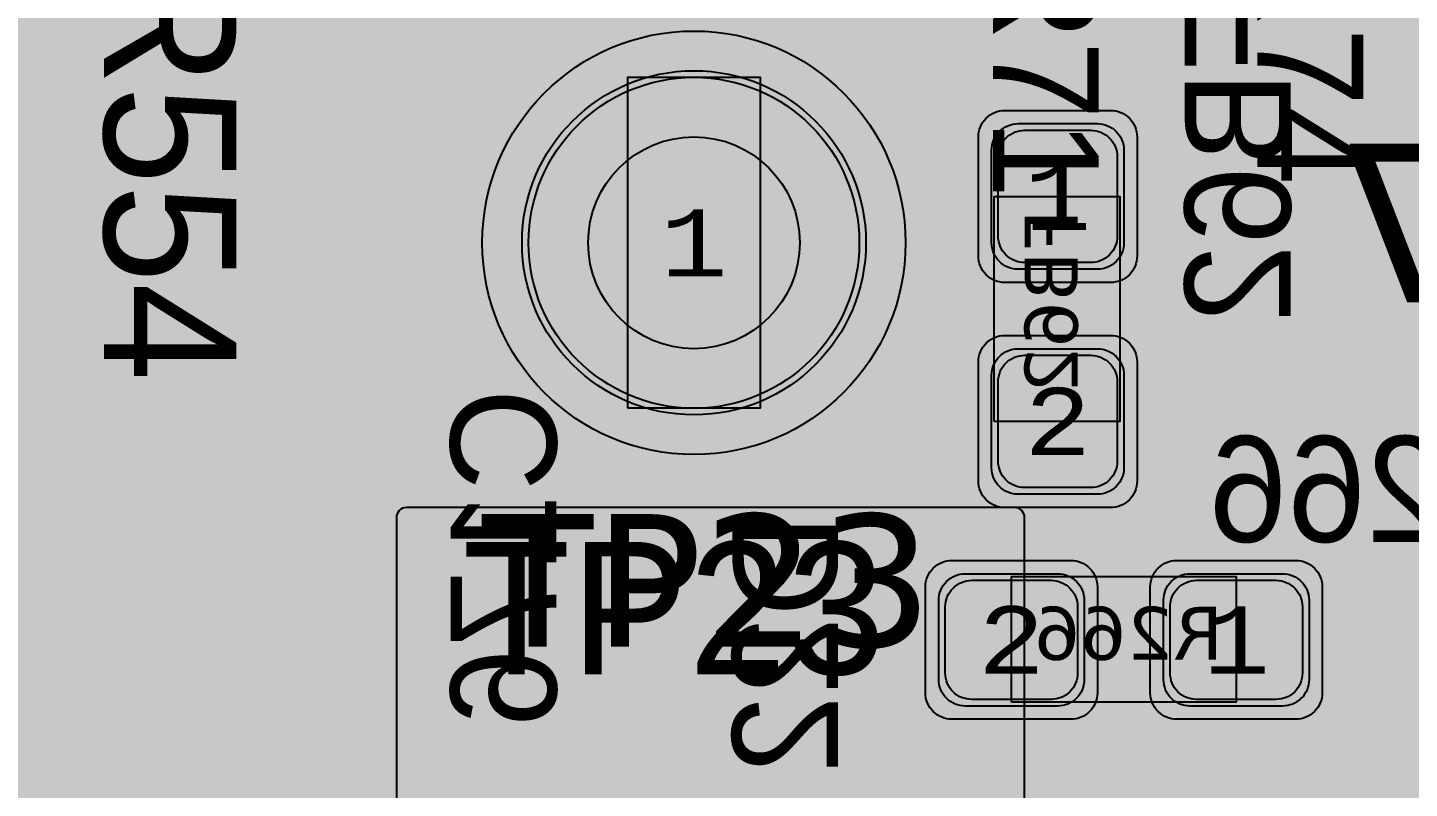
# Model space of a CAD drawing. Extents: x -28 to 199, y -61 to 255.
# Drawn here: x 51.96 to 62.41, y 206.63 to 212.38 of the extents above; entities that cross this region are included whole.
import ezdxf
from ezdxf.enums import TextEntityAlignment as Align

# ---------------------------------------------------------------- set-up
doc = ezdxf.new("R2010")
doc.units = 0
doc.header["$MEASUREMENT"] = 0
for name, color, linetype in [('ASSEMBLY_OUTLINES_BTM', 191, 'CONTINUOUS'), ('ASSEMBLY_OUTLINES_TOP', 102, 'CONTINUOUS'), ('ASSEMBLY_PART_NUMBERS_BTM', 191, 'CONTINUOUS'), ('ASSEMBLY_PART_NUMBERS_TOP', 102, 'CONTINUOUS'), ('ASSEMBLY_REF_DES_BTM', 191, 'CONTINUOUS'), ('ASSEMBLY_REF_DES_TOP', 102, 'CONTINUOUS'), ('DRILL_DRAWING', 21, 'CONTINUOUS'), ('GENERATED_SILKSCREEN_BTM', 255, 'CONTINUOUS'), ('GENERATED_SILKSCREEN_TOP', 140, 'CONTINUOUS'), ('PART_HOLES_LAYER_2', 30, 'CONTINUOUS'), ('PART_HOLES_LAYER_3', 30, 'CONTINUOUS'), ('PART_HOLES_LAYER_BOTTOM', 30, 'CONTINUOUS'), ('PART_HOLES_LAYER_TOP', 30, 'CONTINUOUS'), ('PART_PADS_LAYER_2', 230, 'CONTINUOUS'), ('PART_PADS_LAYER_3', 81, 'CONTINUOUS'), ('PART_PADS_LAYER_BOTTOM', 10, 'CONTINUOUS'), ('PART_PADS_LAYER_TOP', 150, 'CONTINUOUS'), ('PART_PADS_SMD_BTM', 10, 'CONTINUOUS'), ('PIN_NUMBERS_BTM', 8, 'CONTINUOUS'), ('PIN_NUMBERS_TOP', 8, 'CONTINUOUS'), ('PLACEMENT_OUTLINES_BTM', 222, 'CONTINUOUS'), ('PLACEMENT_OUTLINES_TOP', 130, 'CONTINUOUS'), ('PLANE_DATA_LAYER_TOP', 150, 'CONTINUOUS'), ('PLANE_SHAPES_LAYER_2', 230, 'CONTINUOUS'), ('PLANE_SHAPES_LAYER_3', 81, 'CONTINUOUS'), ('PLANE_SHAPES_LAYER_TOP', 150, 'CONTINUOUS'), ('SILKSCREEN_OUTLINES_BTM', 211, 'CONTINUOUS'), ('SILKSCREEN_OUTLINES_TOP', 150, 'CONTINUOUS'), ('SILKSCREEN_REF_DES_BTM', 211, 'CONTINUOUS'), ('SILKSCREEN_REF_DES_TOP', 150, 'CONTINUOUS'), ('SOLDERMASK_PADS_BTM', 12, 'CONTINUOUS'), ('SOLDERMASK_PADS_TOP', 180, 'CONTINUOUS'), ('SOLDERPASTE_PADS_BTM', 12, 'CONTINUOUS'), ('TRACES_LAYER_2', 230, 'CONTINUOUS'), ('TRACES_LAYER_3', 81, 'CONTINUOUS'), ('TRACES_LAYER_BOTTOM', 10, 'CONTINUOUS'), ('TRACES_LAYER_TOP', 150, 'CONTINUOUS')]:
    doc.layers.add(name, color=color, linetype=linetype)
doc.styles.add('COURIER_NEW', font='COUR.TTF')
doc.styles.add('VERDANA', font='verdana.TTF')
doc.styles.add('VERIBEST_GERBER_0', font='txt')

msp = doc.modelspace()

# ---------------------------------------------------------------- hatches: boundary and pattern name
at = {"layer": 'PART_HOLES_LAYER_2'}
h = msp.add_hatch(color=256, dxfattribs=at)
edge = h.paths.add_edge_path()
edge.add_arc((57, 210.75), 0.8, 0, 360)
at = {"layer": 'PART_HOLES_LAYER_3'}
h = msp.add_hatch(color=256, dxfattribs=at)
edge = h.paths.add_edge_path()
edge.add_arc((57, 210.75), 0.8, 0, 360)
at = {"layer": 'PART_HOLES_LAYER_BOTTOM'}
h = msp.add_hatch(color=256, dxfattribs=at)
edge = h.paths.add_edge_path()
edge.add_arc((57, 210.75), 0.8, 0, 360)
at = {"layer": 'PART_HOLES_LAYER_TOP'}
h = msp.add_hatch(color=256, dxfattribs=at)
edge = h.paths.add_edge_path()
edge.add_arc((57, 210.75), 0.8, 0, 360)
at = {"layer": 'PLANE_DATA_LAYER_TOP'}
msp.add_hatch(color=256, dxfattribs=at).paths.add_polyline_path([(59.5, 208.6738, 0.414213562373095), (59.4238, 208.75), (54.8262, 208.75, 0.414213562373095), (54.75, 208.6738), (54.75, 206.250008, -0.414213562373095), (54.749992, 206.25), (53.148147, 206.25, 0.1594073222067743), (53.103112, 206.235268, -0.1594069065060631), (52.807608, 206.138601), (50.5762, 206.138601, 0.414213562373095), (50.5, 206.062401), (50.5, 205.55861, 0.1579723180388247), (50.514481, 205.51392, -0.1579736474302202), (50.6, 205.25), (50.6, 203.85, -0.1579736474302071), (50.514481, 203.58608, 0.1579723180389022), (50.5, 203.54139), (50.5, 203.3262, 0.414213562373095), (50.5762, 203.25), (54.749992, 203.25, -0.414213562373095), (54.75, 203.249992), (54.75, 202.0762, 0.414213562373095), (54.8262, 202), (55.937927, 202, 0.414213562373095), (56.014127, 202.0762), (56.014127, 202.076202, 0.0405672307519167), (56.013127, 202.088506, -0.0405733412202087), (56, 202.25, -0.9999999999999999), (58, 202.25, -0.0405733412202087), (57.986873, 202.088506, 0.0405672307519167), (57.985873, 202.076202), (57.985873, 202.0762, 0.414213562373095), (58.062073, 202), (59.4238, 202, 0.414213562373095), (59.5, 202.0762)], flags=0)
at = {"layer": 'PLANE_SHAPES_LAYER_2'}
h = msp.add_hatch(color=256, dxfattribs=at)
h.paths.add_polyline_path([(169.5, 129.25), (149.5, 129.25), (142.25, 122), (142.25, 90.5), (147.5, 90.5), (147.5, 80), (154, 80), (154, 69.25), (131.75, 69.25), (131.75, 73.25), (121.25, 73.25), (121.25, 81), (110.5, 81), (110.5, 125.75), (106.5, 125.75), (106.5, 128.75), (93.5, 128.75), (93.5, 120.25), (91.75, 120.25), (91.75, 121.5), (80, 121.5), (80, 118.25), (73.25, 118.25), (73.25, 124.5), (67.5, 124.5), (67.5, 128), (57.75, 128), (57.75, 120.25), (55.25, 120.25), (55.25, 121.5), (47.5, 121.5), (47.5, 119), (35, 119), (35, 134.75), (32.75, 134.75), (32.75, 159.75), (29.25, 159.75), (29.25, 175.25), (22.5, 175.25), (22.5, 195.25), (17.25, 195.25), (17.25, 198), (22.5, 198), (22.5, 216.5), (40.25, 216.5), (40.25, 235.5), (54.5, 235.5), (54.5, 254), (87.25, 254), (87.25, 236.25), (86.25, 236.25), (86.25, 228.75), (81, 228.75), (81, 218.75), (95.25, 218.75), (95.25, 194.5), (87, 194.5), (87, 172), (131.1, 172), (131.1, 208.75), (115.5, 208.75), (115.5, 213.75), (106.75, 213.75), (106.75, 218.75), (110.25, 222.25), (110.25, 226.25), (142.5, 226.25), (142.5, 221.5), (160.5, 221.5), (160.5, 240.75), (169.5, 240.75)])
h.paths.add_polyline_path([(35.5, 149.5), (41.75, 149.5), (41.75, 152), (39.25, 152), (39.25, 154), (37.75, 154), (37.75, 152), (35.5, 152)], flags=16)
h.paths.add_polyline_path([(37.5, 125.75), (37.5, 128.75), (42.75, 128.75), (42.75, 125.75)], flags=16)
h.paths.add_polyline_path([(52, 127.75), (52, 130.75), (54.25, 130.75), (54.25, 127.75)], flags=16)
h.paths.add_polyline_path([(50.75, 219.5), (50.75, 226.5), (71.75, 226.5), (71.75, 219.5)], flags=16)
h.paths.add_polyline_path([(66.5, 150.75), (66.5, 177.5), (72.25, 177.5), (72.25, 150.75)], flags=16)
h.paths.add_polyline_path([(47.25, 185.25), (73, 185.25), (73, 188.25), (70.25, 188.25), (70.25, 191), (47.25, 191)], flags=16)
h.paths.add_polyline_path([(84.5, 208), (84.5, 212.75), (85, 212.75), (85, 208)], flags=16)
h.paths.add_polyline_path([(61.5, 137.25), (87.75, 137.25), (87.75, 140.5), (84.75, 140.5), (84.75, 143), (61.5, 143)], flags=16)
h.paths.add_polyline_path([(88.75, 127), (88.75, 130), (91, 130), (91, 127)], flags=16)
h.paths.add_polyline_path([(85.5, 130.25), (85.5, 132.5), (91, 132.5), (91, 130.25)], flags=16)
h.paths.add_polyline_path([(108.75, 142.25), (135.75, 142.25), (135.75, 145.75), (132.25, 145.75), (132.25, 149), (108.75, 149)], flags=16)
h.paths.add_polyline_path([(114.25, 126.75), (140.75, 126.75), (140.75, 129.75), (137.25, 129.75), (137.25, 133), (114.25, 133)], flags=16)
h.paths.add_polyline_path([(155.25, 180.25), (166.25, 180.25), (166.25, 186.25), (152.25, 186.25), (152.25, 183), (155.25, 183)], flags=16)
at = {"layer": 'PLANE_SHAPES_LAYER_3'}
h = msp.add_hatch(color=256, dxfattribs=at)
h.paths.add_polyline_path([(169.5, 129.25), (149.5, 129.25), (142.25, 122), (142.25, 90.5), (147.5, 90.5), (147.5, 80), (154, 80), (154, 69.25), (131.75, 69.25), (131.75, 73.25), (121.25, 73.25), (121.25, 81), (110.5, 81), (110.5, 125.75), (106.5, 125.75), (106.5, 128.75), (93.5, 128.75), (93.5, 120.25), (91.75, 120.25), (91.75, 121.5), (80, 121.5), (80, 118.25), (73.25, 118.25), (73.25, 124.5), (67.5, 124.5), (67.5, 127.75), (58.25, 127.75), (58.25, 130.25), (88.75, 130.25), (88.75, 127), (91, 127), (91, 132.5), (55, 132.5), (55, 131.25), (52, 131.25), (52, 127.75), (55, 127.75), (55, 127.25), (57.75, 127.25), (57.75, 120.25), (55.25, 120.25), (55.25, 121.5), (47.5, 121.5), (47.5, 119), (35, 119), (35, 134.75), (32.75, 134.75), (32.75, 159.75), (29.25, 159.75), (29.25, 175.25), (22.5, 175.25), (22.5, 195.25), (17.25, 195.25), (17.25, 198), (22.5, 198), (22.5, 216.5), (40.25, 216.5), (40.25, 235.5), (54.5, 235.5), (54.5, 254), (87.25, 254), (87.25, 236.25), (86.25, 236.25), (86.25, 228.75), (81, 228.75), (81, 218.75), (95.25, 218.75), (95.25, 194.5), (87, 194.5), (87, 172), (131.1, 172), (131.1, 208.75), (115.5, 208.75), (115.5, 213.75), (106.75, 213.75), (106.75, 218.75), (110.25, 222.25), (110.25, 226.25), (142.5, 226.25), (142.5, 221.5), (160.5, 221.5), (160.5, 240.75), (169.5, 240.75)])
h.paths.add_polyline_path([(35.5, 149.5), (41.75, 149.5), (41.75, 152), (39.25, 152), (39.25, 154), (37.75, 154), (37.75, 152), (35.5, 152)], flags=16)
h.paths.add_polyline_path([(37.5, 125.75), (37.5, 128.75), (42.75, 128.75), (42.75, 125.75)], flags=16)
h.paths.add_polyline_path([(50.75, 219.5), (50.75, 226.5), (71.75, 226.5), (71.75, 219.5)], flags=16)
h.paths.add_polyline_path([(66.5, 150.75), (66.5, 177.5), (72.25, 177.5), (72.25, 150.75)], flags=16)
h.paths.add_polyline_path([(47.25, 185.25), (73, 185.25), (73, 188.25), (70.25, 188.25), (70.25, 191), (47.25, 191)], flags=16)
h.paths.add_polyline_path([(84.5, 208), (84.5, 212.75), (85, 212.75), (85, 208)], flags=16)
h.paths.add_polyline_path([(61.5, 137.25), (87.75, 137.25), (87.75, 140.5), (84.75, 140.5), (84.75, 143), (61.5, 143)], flags=16)
h.paths.add_polyline_path([(108.75, 142.25), (135.75, 142.25), (135.75, 145.75), (132.25, 145.75), (132.25, 149), (108.75, 149)], flags=16)
h.paths.add_polyline_path([(114.25, 126.75), (140.75, 126.75), (140.75, 129.75), (137.25, 129.75), (137.25, 133), (114.25, 133)], flags=16)
h.paths.add_polyline_path([(155.25, 180.25), (166.25, 180.25), (166.25, 186.25), (152.25, 186.25), (152.25, 183), (155.25, 183)], flags=16)

# ---------------------------------------------------------------- linework, layer by layer
at = {"layer": 'ASSEMBLY_OUTLINES_BTM'}
for points in [[(59.27, 209.4), (59.27, 211.1), (60.22, 211.1), (60.22, 209.4)], [(59.4, 207.28), (59.4, 208.23), (61.1, 208.23), (61.1, 207.28)]]:
    msp.add_lwpolyline(points, close=True, dxfattribs=at)
at = {"layer": 'ASSEMBLY_OUTLINES_TOP'}
msp.add_lwpolyline([(56.5, 209.5), (56.5, 212), (57.5, 212), (57.5, 209.5)], close=True, dxfattribs=at)
msp.add_circle((57, 210.75), 1.6, dxfattribs=at)
at = {"layer": 'GENERATED_SILKSCREEN_BTM', "const_width": 0.15}
for points in [[(60.7396, 212.0368), (60.738, 212.0312), (60.7348, 212.0264), (60.7292, 212.024), (60.7236, 212.0232), (60.7172, 212.024), (60.7116, 212.0264), (60.7084, 212.0312), (60.7068, 212.0368), (60.7068, 212.5768)], [(60.7396, 212.5592), (60.7396, 212.0368)], [(61.0868, 212.5592), (61.0868, 212.1968), (61.086, 212.1912), (61.082, 212.1864), (61.0764, 212.184), (61.0708, 212.1832), (61.0644, 212.184), (61.0588, 212.1864), (61.0556, 212.1912), (61.054, 212.1968), (61.054, 212.5592)], [(60.8268, 211.2912), (60.7124, 211.3944), (60.7084, 211.4), (60.7068, 211.4056), (60.7068, 211.8208), (60.7084, 211.8264), (60.7116, 211.8312), (60.7172, 211.8352), (60.7228, 211.8368), (61.0724, 211.8368), (61.0748, 211.8368), (61.0772, 211.8368), (61.4908, 211.8368), (61.4964, 211.8352), (61.502, 211.8312), (61.506, 211.8264), (61.5068, 211.8208), (61.5068, 211.4008), (61.3924, 211.2696), (61.3876, 211.2664), (61.3812, 211.2648), (61.21, 211.2648), (61.0772, 211.3824), (61.01, 211.2984), (61.0068, 211.296), (61.0028, 211.2936), (60.9988, 211.292), (60.9964, 211.2912), (60.8268, 211.2912)], [(60.7396, 211.8032), (60.7396, 211.4136), (60.8388, 211.324), (60.9876, 211.324), (61.0588, 211.412), (61.0588, 211.8032), (60.7396, 211.8032)], [(61.0916, 211.8032), (61.0916, 211.4144), (61.2236, 211.2968), (61.374, 211.2968), (61.474, 211.412), (61.474, 211.8032), (61.0916, 211.8032)], [(60.71, 210.6488), (60.8196, 210.5144), (60.8236, 210.5104), (60.83, 210.5096), (60.834, 210.5104), (60.8388, 210.512), (60.842, 210.5144), (60.8452, 210.5184), (60.8476, 210.5224), (60.8484, 210.5264), (60.8484, 210.5304), (60.846, 210.5336), (60.7396, 210.6648), (60.7396, 210.924), (60.8404, 211.0472), (61.1276, 211.0472), (61.0388, 210.9384), (61.038, 210.9352), (61.0372, 210.9336), (61.0372, 210.9328), (61.0364, 210.9328), (61.0356, 210.9288), (61.0356, 210.6592), (61.0364, 210.656), (61.0372, 210.6552), (61.0372, 210.6544), (61.038, 210.652), (61.0388, 210.6488), (61.1476, 210.5144), (61.15, 210.5136), (61.1508, 210.512), (61.1516, 210.5112), (61.1532, 210.5112), (61.1588, 210.5096), (61.1612, 210.5088), (61.3812, 210.5088), (61.3852, 210.5096), (61.3884, 210.5112), (61.3916, 210.512), (61.394, 210.5144), (61.5036, 210.6488), (61.5052, 210.6528), (61.506, 210.6536), (61.506, 210.6552), (61.5068, 210.6568), (61.5068, 210.6576), (61.5068, 210.6592), (61.5068, 210.9288), (61.506, 210.932), (61.5052, 210.9352), (61.5036, 210.9384), (61.394, 211.0728), (61.3924, 211.0744), (61.3916, 211.076), (61.3892, 211.0776), (61.3836, 211.0792), (61.3812, 211.08), (60.8324, 211.08), (60.8284, 211.0792), (60.8252, 211.0776), (60.8236, 211.076), (60.822, 211.0744), (60.8196, 211.0728), (60.71, 210.9384), (60.7092, 210.9352), (60.7084, 210.9328), (60.7076, 210.932), (60.7068, 210.9288), (60.7068, 210.6592), (60.7076, 210.656), (60.7076, 210.6552), (60.7084, 210.6544), (60.7092, 210.652), (60.71, 210.6488)], [(61.1692, 211.0472), (61.3732, 211.0472), (61.474, 210.924), (61.474, 210.6656), (61.3732, 210.5408), (61.1692, 210.5408), (61.0676, 210.6656), (61.0676, 210.924), (61.1692, 211.0472)], [(60.71, 209.8928), (60.8196, 209.7584), (60.8236, 209.756), (60.8268, 209.7552), (60.8292, 209.7536), (60.8324, 209.7528), (60.942, 209.7528), (60.9444, 209.7536), (60.95, 209.7552), (60.954, 209.756), (60.9556, 209.7584), (61.3884, 210.2912), (61.474, 210.2912), (61.474, 209.7688), (61.4756, 209.7632), (61.4788, 209.7584), (61.4844, 209.756), (61.4908, 209.7552), (61.4964, 209.756), (61.502, 209.7584), (61.5052, 209.7632), (61.5068, 209.7688), (61.5068, 210.308), (61.5052, 210.3144), (61.5012, 210.3184), (61.4972, 210.3224), (61.4908, 210.324), (61.3812, 210.324), (61.3788, 210.3232), (61.3732, 210.3216), (61.3708, 210.32), (61.3692, 210.3184), (61.3676, 210.3168), (60.934, 209.7848), (60.8404, 209.7848), (60.7396, 209.9096), (60.7396, 210.168), (60.846, 210.2984), (60.8476, 210.304), (60.8468, 210.3088), (60.8444, 210.3144), (60.8396, 210.3176), (60.8348, 210.3208), (60.8292, 210.3216), (60.8236, 210.3208), (60.8196, 210.3168), (60.71, 210.1824), (60.7092, 210.1792), (60.7084, 210.1768), (60.7076, 210.176), (60.7068, 210.1728), (60.7068, 209.9032), (60.7076, 209.9), (60.7076, 209.8992), (60.7084, 209.8984), (60.7092, 209.896), (60.71, 209.8928)], [(55.9536, 209.4), (55.844, 209.5344), (55.8416, 209.5384), (55.8384, 209.5392), (55.8352, 209.5408), (55.8312, 209.5416), (55.2824, 209.5416), (55.2784, 209.5408), (55.2752, 209.5392), (55.2736, 209.5376), (55.272, 209.5368), (55.2696, 209.5344), (55.16, 209.4), (55.1592, 209.3976), (55.1584, 209.3952), (55.1576, 209.3944), (55.1568, 209.3912), (55.1568, 209.1216), (55.1576, 209.1176), (55.1584, 209.116), (55.1592, 209.1136), (55.16, 209.1112), (55.2696, 208.976), (55.2736, 208.9728), (55.28, 208.9712), (55.284, 208.972), (55.2888, 208.9736), (55.292, 208.976), (55.2952, 208.98), (55.2976, 208.984), (55.2984, 208.988), (55.2984, 208.992), (55.296, 208.9952), (55.1896, 209.1272), (55.1896, 209.3856), (55.2904, 209.5088), (55.8232, 209.5088), (55.924, 209.3856), (55.924, 209.1272), (55.8176, 208.9952), (55.816, 208.992), (55.8152, 208.988), (55.816, 208.984), (55.8184, 208.98), (55.8216, 208.976), (55.8256, 208.9736), (55.8296, 208.972), (55.8352, 208.9712), (55.84, 208.9728), (55.844, 208.976), (55.9536, 209.1112), (55.9552, 209.1144), (55.956, 209.1152), (55.956, 209.1176), (55.9568, 209.1184), (55.9568, 209.1192), (55.9568, 209.1216), (55.9568, 209.3912), (55.956, 209.3944), (55.9552, 209.3976), (55.9536, 209.4)], [(60.6428, 209.2732), (60.5084, 209.1636), (60.5052, 209.1596), (60.5036, 209.1532), (60.5044, 209.1484), (60.506, 209.1444), (60.5084, 209.1412), (60.5124, 209.138), (60.5164, 209.1356), (60.5204, 209.1348), (60.5244, 209.1348), (60.5276, 209.1372), (60.6588, 209.2436), (60.918, 209.2436), (61.0412, 209.1428), (61.0412, 208.8556), (60.9324, 208.9444), (60.9292, 208.9452), (60.9276, 208.946), (60.9268, 208.946), (60.9268, 208.9468), (60.9228, 208.9476), (60.6532, 208.9476), (60.65, 208.9468), (60.65, 208.946), (60.6484, 208.946), (60.646, 208.9452), (60.6436, 208.9444), (60.5084, 208.8356), (60.5076, 208.8332), (60.506, 208.8324), (60.5052, 208.8316), (60.5052, 208.83), (60.5036, 208.8244), (60.5028, 208.822), (60.5028, 208.602), (60.5036, 208.598), (60.5052, 208.5948), (60.506, 208.5916), (60.5084, 208.5892), (60.6428, 208.4796), (60.6468, 208.478), (60.6476, 208.4772), (60.65, 208.4772), (60.6508, 208.4764), (60.6516, 208.4764), (60.6532, 208.4764), (60.9228, 208.4764), (60.926, 208.4772), (60.9292, 208.478), (60.9324, 208.4796), (61.0668, 208.5892), (61.0692, 208.5908), (61.07, 208.5916), (61.0716, 208.594), (61.0732, 208.5996), (61.074, 208.602), (61.074, 209.1508), (61.0732, 209.1548), (61.0716, 209.158), (61.07, 209.1596), (61.0692, 209.1612), (61.0668, 209.1636), (60.9324, 209.2732), (60.9292, 209.274), (60.9276, 209.2748), (60.926, 209.2756), (60.9228, 209.2764), (60.6532, 209.2764), (60.65, 209.2756), (60.6484, 209.2748), (60.646, 209.274), (60.6428, 209.2732)], [(61.3988, 209.2732), (61.2644, 209.1636), (61.2612, 209.1596), (61.2596, 209.1532), (61.2604, 209.1484), (61.262, 209.1444), (61.2644, 209.1412), (61.2684, 209.138), (61.2724, 209.1356), (61.2764, 209.1348), (61.2804, 209.1348), (61.2836, 209.1372), (61.4148, 209.2436), (61.674, 209.2436), (61.7972, 209.1428), (61.7972, 208.8556), (61.6884, 208.9444), (61.6852, 208.9452), (61.6836, 208.946), (61.6828, 208.946), (61.6828, 208.9468), (61.6788, 208.9476), (61.4092, 208.9476), (61.406, 208.9468), (61.406, 208.946), (61.4044, 208.946), (61.402, 208.9452), (61.3996, 208.9444), (61.2644, 208.8356), (61.2636, 208.8332), (61.262, 208.8324), (61.2612, 208.8316), (61.2612, 208.83), (61.2596, 208.8244), (61.2588, 208.822), (61.2588, 208.602), (61.2596, 208.598), (61.2612, 208.5948), (61.262, 208.5916), (61.2644, 208.5892), (61.3988, 208.4796), (61.4028, 208.478), (61.4036, 208.4772), (61.406, 208.4772), (61.4068, 208.4764), (61.4076, 208.4764), (61.4092, 208.4764), (61.6788, 208.4764), (61.682, 208.4772), (61.6852, 208.478), (61.6884, 208.4796), (61.8228, 208.5892), (61.8252, 208.5908), (61.826, 208.5916), (61.8276, 208.594), (61.8292, 208.5996), (61.83, 208.602), (61.83, 209.1508), (61.8292, 209.1548), (61.8276, 209.158), (61.826, 209.1596), (61.8252, 209.1612), (61.8228, 209.1636), (61.6884, 209.2732), (61.6852, 209.274), (61.6836, 209.2748), (61.682, 209.2756), (61.6788, 209.2764), (61.4092, 209.2764), (61.406, 209.2756), (61.4044, 209.2748), (61.402, 209.274), (61.3988, 209.2732)], [(62.1548, 209.2732), (62.0204, 209.1636), (62.018, 209.1596), (62.0172, 209.1564), (62.0156, 209.154), (62.0148, 209.1508), (62.0148, 209.0412), (62.0156, 209.038), (62.0172, 209.0332), (62.018, 209.0292), (62.0204, 209.0276), (62.5532, 208.5948)], [(62.5788, 209.1636), (62.4444, 209.2732), (62.4412, 209.274), (62.4396, 209.2748), (62.438, 209.2756), (62.4348, 209.2764), (62.1652, 209.2764), (62.162, 209.2756), (62.1604, 209.2748), (62.158, 209.274), (62.1548, 209.2732)], [(62.5788, 208.6156), (62.0468, 209.0492), (62.0468, 209.1428), (62.1716, 209.2436), (62.43, 209.2436), (62.5604, 209.1372)], [(61.0412, 208.814), (61.0412, 208.61), (60.918, 208.5092), (60.6596, 208.5092), (60.5348, 208.61), (60.5348, 208.814), (60.6596, 208.9156), (60.918, 208.9156), (61.0412, 208.814)], [(61.7972, 208.814), (61.7972, 208.61), (61.674, 208.5092), (61.4156, 208.5092), (61.2908, 208.61), (61.2908, 208.814), (61.4156, 208.9156), (61.674, 208.9156), (61.7972, 208.814)], [(55.924, 208.672), (55.9256, 208.6784), (55.9288, 208.6816), (55.9344, 208.684), (55.9408, 208.6848), (55.9464, 208.684), (55.952, 208.6816), (55.956, 208.6784), (55.9568, 208.672), (55.9568, 208.36), (55.956, 208.3544), (55.952, 208.3496), (55.9464, 208.3472), (55.9408, 208.3464), (55.9344, 208.3472), (55.9288, 208.3496), (55.9256, 208.3544), (55.924, 208.36), (55.924, 208.5008), (55.1728, 208.5008), (55.1672, 208.5016), (55.1632, 208.504), (55.1608, 208.508), (55.16, 208.5136), (55.1592, 208.5176), (55.1592, 208.5216), (55.1608, 208.5248), (55.164, 208.528), (55.3832, 208.684), (55.3888, 208.6864), (55.3944, 208.6864), (55.3992, 208.684), (55.4032, 208.68), (55.4064, 208.6752), (55.408, 208.6696), (55.408, 208.6664), (55.4064, 208.664), (55.4048, 208.6616), (55.4024, 208.66), (55.2232, 208.532), (55.924, 208.532), (55.924, 208.672)], [(57.29, 208.1612), (57.2884, 208.1652), (57.2876, 208.1676), (57.2868, 208.1716), (57.2868, 208.5764), (57.2884, 208.582), (57.2924, 208.586), (57.2972, 208.5908), (57.3028, 208.5924), (58.0708, 208.5924), (58.0772, 208.5908), (58.0812, 208.586), (58.086, 208.582), (58.0868, 208.5764), (58.0868, 208.1716), (58.0868, 208.1684), (58.086, 208.1668), (58.0852, 208.1644), (58.0836, 208.1612), (57.974, 208.026), (57.9708, 208.0236), (57.9692, 208.0228), (57.9652, 208.0212), (57.9612, 208.0204), (57.4124, 208.0204), (57.4084, 208.0212), (57.406, 208.0228), (57.4036, 208.0228), (57.4028, 208.0236), (57.402, 208.0252), (57.3996, 208.026), (57.29, 208.1612)], [(57.3196, 208.5588), (57.3196, 208.1772), (57.4204, 208.0524), (57.9532, 208.0524), (58.054, 208.1772), (58.054, 208.5588), (57.3196, 208.5588)], [(62.5532, 208.5092), (62.0308, 208.5092), (62.0252, 208.5076), (62.0204, 208.5044), (62.018, 208.4988), (62.0172, 208.4924), (62.018, 208.4868), (62.0204, 208.4812), (62.0252, 208.478), (62.0308, 208.4764), (62.57, 208.4764)], [(55.9328, 207.9488), (55.9384, 207.9504), (55.944, 207.9496), (55.9488, 207.9456), (55.952, 207.9416), (55.9536, 207.936), (55.9544, 207.9304), (55.952, 207.9256), (55.948, 207.9216), (55.1808, 207.4904), (55.1768, 207.4888), (55.1736, 207.4888), (55.1704, 207.4888), (55.1672, 207.4904), (55.1624, 207.4928), (55.1592, 207.496), (55.1576, 207.5), (55.1568, 207.504), (55.1568, 208.044), (55.1584, 208.0496), (55.1624, 208.0536), (55.1672, 208.0568), (55.1736, 208.0576), (55.1792, 208.0568), (55.1848, 208.0536), (55.1888, 208.0496), (55.1896, 208.044), (55.1896, 207.5312), (55.9328, 207.9488)], [(57.29, 207.4044), (57.3996, 207.27), (57.4036, 207.2676), (57.4068, 207.2668), (57.4092, 207.2652), (57.4124, 207.2644), (57.522, 207.2644), (57.5244, 207.2652), (57.53, 207.2668), (57.534, 207.2676), (57.5356, 207.27), (57.9684, 207.8028), (58.054, 207.8028), (58.054, 207.2804), (58.0556, 207.2748), (58.0588, 207.27), (58.0644, 207.2676), (58.0708, 207.2668), (58.0764, 207.2676), (58.082, 207.27), (58.0852, 207.2748), (58.0868, 207.2804), (58.0868, 207.8196), (58.0852, 207.826), (58.0812, 207.83), (58.0772, 207.834), (58.0708, 207.8356), (57.9612, 207.8356), (57.9588, 207.8348), (57.9532, 207.8332), (57.9508, 207.8316), (57.9492, 207.83), (57.9476, 207.8284), (57.514, 207.2964), (57.4204, 207.2964), (57.3196, 207.4212), (57.3196, 207.6796), (57.426, 207.81), (57.4276, 207.8156), (57.4268, 207.8204), (57.4244, 207.826), (57.4196, 207.8292), (57.4148, 207.8324), (57.4092, 207.8332), (57.4036, 207.8324), (57.3996, 207.8284), (57.29, 207.694), (57.2892, 207.6908), (57.2884, 207.6884), (57.2876, 207.6876), (57.2868, 207.6844), (57.2868, 207.4148), (57.2876, 207.4116), (57.2876, 207.4108), (57.2884, 207.41), (57.2892, 207.4076), (57.29, 207.4044)], [(55.16, 206.872), (55.2696, 206.7376), (55.2736, 206.7336), (55.28, 206.7328), (55.284, 206.7336), (55.2888, 206.7352), (55.292, 206.7376), (55.2952, 206.7416), (55.2976, 206.7456), (55.2984, 206.7496), (55.2984, 206.7536), (55.296, 206.7568), (55.1896, 206.888), (55.1896, 207.1472), (55.2904, 207.2704), (55.5776, 207.2704), (55.4888, 207.1616), (55.488, 207.1584), (55.4872, 207.1568), (55.4872, 207.156), (55.4864, 207.156), (55.4856, 207.152), (55.4856, 206.8824), (55.4864, 206.8792), (55.4872, 206.8784), (55.4872, 206.8776), (55.488, 206.8752), (55.4888, 206.872), (55.5976, 206.7376), (55.6, 206.7368), (55.6008, 206.7352), (55.6016, 206.7344), (55.6032, 206.7344), (55.6088, 206.7328), (55.6112, 206.732), (55.8312, 206.732), (55.8352, 206.7328), (55.8384, 206.7344), (55.8416, 206.7352), (55.844, 206.7376), (55.9536, 206.872), (55.9552, 206.876), (55.956, 206.8768), (55.956, 206.8784), (55.9568, 206.88), (55.9568, 206.8808), (55.9568, 206.8824), (55.9568, 207.152), (55.956, 207.1552), (55.9552, 207.1584), (55.9536, 207.1616), (55.844, 207.296), (55.8424, 207.2976), (55.8416, 207.2992), (55.8392, 207.3008), (55.8336, 207.3024), (55.8312, 207.3032), (55.2824, 207.3032), (55.2784, 207.3024), (55.2752, 207.3008), (55.2736, 207.2992), (55.272, 207.2976), (55.2696, 207.296), (55.16, 207.1616), (55.1592, 207.1584), (55.1584, 207.156), (55.1576, 207.1552), (55.1568, 207.152), (55.1568, 206.8824), (55.1576, 206.8792), (55.1576, 206.8784), (55.1584, 206.8776), (55.1592, 206.8752), (55.16, 206.872)], [(55.6192, 207.2704), (55.8232, 207.2704), (55.924, 207.1472), (55.924, 206.8888), (55.8232, 206.764), (55.6192, 206.764), (55.5176, 206.8888), (55.5176, 207.1472), (55.6192, 207.2704)], [(57.4204, 206.5404), (57.3196, 206.6652), (57.3196, 206.9236), (57.426, 207.054), (57.4276, 207.0596), (57.4268, 207.0644), (57.4244, 207.07), (57.4196, 207.0732), (57.4148, 207.0764), (57.4092, 207.0772), (57.4036, 207.0764), (57.3996, 207.0724), (57.29, 206.938), (57.2892, 206.9348), (57.2884, 206.9324), (57.2876, 206.9316), (57.2868, 206.9284), (57.2868, 206.6588), (57.2876, 206.6556), (57.2876, 206.6548), (57.2884, 206.654), (57.2892, 206.6516), (57.29, 206.6484)], [(58.0868, 206.5244), (58.0868, 207.0636), (58.0852, 207.07), (58.0812, 207.074), (58.0772, 207.078), (58.0708, 207.0796), (57.9612, 207.0796), (57.9588, 207.0788), (57.9532, 207.0772), (57.9508, 207.0756), (57.9492, 207.074), (57.9476, 207.0724), (57.514, 206.5404)], [(57.5356, 206.514), (57.9684, 207.0468), (58.054, 207.0468), (58.054, 206.5244)], [(57.29, 206.6484), (57.3996, 206.514)]]:
    msp.add_lwpolyline(points, dxfattribs=at)
for points in [[(59.270005, 209.957911, 1.22306e-05), (59.269995, 209.957902), (59.269995, 210.542098, 1.22306e-05), (59.270005, 210.542089), (59.270005, 209.957911)], [(60.220005, 209.966156, 1.1642e-05), (60.219995, 209.966164), (60.219995, 210.533836, 1.1642e-05), (60.220005, 210.533844), (60.220005, 209.966156)], [(60.542098, 208.230005, 1.22306e-05), (60.542089, 208.229995), (59.957911, 208.229995, 1.22306e-05), (59.957902, 208.230005), (60.542098, 208.230005)], [(60.533844, 207.279995), (59.966156, 207.279995, 1.1642e-05), (59.966164, 207.280005), (60.533836, 207.280005, 1.1642e-05), (60.533844, 207.279995)]]:
    msp.add_lwpolyline(points, format="xyb", dxfattribs=at)
at = {"layer": 'GENERATED_SILKSCREEN_TOP', "const_width": 0.15}
for points in [[(60.0304, 212.9092), (60.0304, 212.526), (59.9296, 212.402), (59.7808, 212.402), (59.6792, 212.526), (59.6792, 212.9092), (60.0304, 212.9092)], [(53.024, 212.724), (53.024, 212.254), (52.558, 212.09), (52.551, 212.086), (52.547, 212.079), (52.546, 212.071), (52.548, 212.065), (52.552, 212.059), (52.557, 212.054), (52.563, 212.051), (52.571, 212.053), (53.037, 212.217), (53.164, 212.057)], [(53.503, 212.724), (53.503, 212.245), (53.377, 212.09), (53.191, 212.09), (53.064, 212.245), (53.064, 212.724), (53.503, 212.724)], [(53.164, 212.057), (53.166, 212.054), (53.171, 212.053), (53.176, 212.05), (53.181, 212.05), (53.387, 212.05), (53.392, 212.05), (53.395, 212.053), (53.398, 212.053), (53.399, 212.054), (53.4, 212.055), (53.403, 212.057), (53.54, 212.227), (53.542, 212.232), (53.543, 212.235), (53.544, 212.24), (53.544, 212.744)], [(59.6472, 212.5332), (59.2744, 212.402), (59.2688, 212.3988), (59.2656, 212.3932), (59.2648, 212.3868), (59.2664, 212.382), (59.2696, 212.3772), (59.2736, 212.3732), (59.2784, 212.3708), (59.2848, 212.3724), (59.6576, 212.5036), (59.7592, 212.3756)], [(59.7592, 212.3756), (59.7608, 212.3732), (59.7648, 212.3724), (59.7688, 212.37), (59.7728, 212.37), (59.9376, 212.37), (59.9416, 212.37), (59.944, 212.3724), (59.9464, 212.3724), (59.9472, 212.3732), (59.948, 212.374), (59.9504, 212.3756), (60.06, 212.5116)], [(61.2872, 212.1752), (61.2816, 212.1768), (61.276, 212.176), (61.2712, 212.172), (61.268, 212.168), (61.2664, 212.1624), (61.2656, 212.1568), (61.268, 212.152), (61.272, 212.148), (62.0392, 211.7168), (62.0432, 211.7152), (62.0464, 211.7152), (62.0496, 211.7152), (62.0528, 211.7168), (62.0576, 211.7192), (62.0608, 211.7224), (62.0624, 211.7264), (62.0632, 211.7304), (62.0632, 212.2704), (62.0616, 212.276), (62.0576, 212.28), (62.0528, 212.2832), (62.0464, 212.284), (62.0408, 212.2832), (62.0352, 212.28), (62.0312, 212.276), (62.0304, 212.2704), (62.0304, 211.7576), (61.2872, 212.1752)], [(59.2872, 212.0756), (59.2816, 212.0772), (59.276, 212.0764), (59.2712, 212.0724), (59.268, 212.0684), (59.2664, 212.0628), (59.2656, 212.0572), (59.268, 212.0524), (59.272, 212.0484), (60.0392, 211.6172), (60.0432, 211.6156), (60.0464, 211.6156), (60.0496, 211.6156), (60.0528, 211.6172), (60.0576, 211.6196), (60.0608, 211.6228), (60.0624, 211.6268), (60.0632, 211.6308), (60.0632, 212.1708), (60.0616, 212.1764), (60.0576, 212.1804), (60.0528, 212.1836), (60.0464, 212.1844), (60.0408, 212.1836), (60.0352, 212.1804), (60.0312, 212.1764), (60.0304, 212.1708), (60.0304, 211.658), (59.2872, 212.0756)], [(53.2, 211.632), (53.199, 211.636), (53.198, 211.639), (53.196, 211.643), (53.086, 211.779), (53.503, 211.779), (53.503, 211.126), (53.505, 211.119), (53.509, 211.113), (53.516, 211.11), (53.523, 211.109), (53.531, 211.11), (53.538, 211.113), (53.542, 211.119), (53.544, 211.126), (53.544, 211.801), (53.542, 211.808), (53.537, 211.813), (53.532, 211.819), (53.524, 211.821), (53.043, 211.821), (53.036, 211.82), (53.031, 211.817), (53.028, 211.813), (53.026, 211.806), (53.024, 211.801), (53.023, 211.797), (53.024, 211.792), (53.027, 211.788), (53.16, 211.625), (53.16, 211.302), (53.033, 211.146), (52.711, 211.146), (52.586, 211.302), (52.586, 211.625), (52.718, 211.788), (52.721, 211.795), (52.721, 211.801), (52.717, 211.807), (52.712, 211.813), (52.705, 211.817), (52.698, 211.818), (52.694, 211.818), (52.691, 211.817), (52.686, 211.812), (52.548, 211.643), (52.546, 211.64), (52.546, 211.636), (52.544, 211.632), (52.544, 211.295), (52.544, 211.292), (52.545, 211.291), (52.545, 211.29), (52.546, 211.288), (52.546, 211.286), (52.548, 211.282), (52.686, 211.113), (52.689, 211.11), (52.691, 211.109), (52.697, 211.107), (52.701, 211.106), (53.043, 211.106), (53.048, 211.107), (53.053, 211.109), (53.055, 211.109), (53.056, 211.11), (53.058, 211.112), (53.06, 211.113), (53.196, 211.282), (53.198, 211.287), (53.199, 211.29), (53.2, 211.295), (53.2, 211.632)], [(61.2792, 211.044), (61.2736, 211.0432), (61.2688, 211.0392), (61.2664, 211.0336), (61.2656, 211.028), (61.2664, 211.0224), (61.2688, 211.0176), (61.2736, 211.0136), (61.2792, 211.012), (61.5216, 211.012), (61.5216, 210.9744), (61.5232, 210.9688), (61.5264, 210.964), (61.532, 210.9616), (61.5376, 210.9608), (61.544, 210.9616), (61.5496, 210.964), (61.5536, 210.9688), (61.5552, 210.9744), (61.5552, 211.012), (62.0248, 211.012), (62.0288, 211.0128), (62.032, 211.0144), (62.0352, 211.0184), (62.0376, 211.0224), (62.0392, 211.0272), (62.04, 211.032), (62.0392, 211.036), (62.036, 211.04), (61.5504, 211.5256), (61.5456, 211.5288), (61.5408, 211.5304), (61.536, 211.5296), (61.5304, 211.5264), (61.5264, 211.5248), (61.524, 211.5216), (61.5224, 211.5184), (61.5216, 211.5144), (61.5216, 211.044), (61.2792, 211.044)], [(61.5552, 211.4744), (61.984, 211.044), (61.5552, 211.044), (61.5552, 211.4744)], [(59.296, 211.3148), (59.2952, 211.3212), (59.2912, 211.3244), (59.2856, 211.3268), (59.2792, 211.3276), (59.2736, 211.3268), (59.268, 211.3244), (59.264, 211.3212), (59.2632, 211.3148), (59.2632, 211.0028), (59.264, 210.9972), (59.268, 210.9924), (59.2736, 210.99), (59.2792, 210.9892), (59.2856, 210.99), (59.2912, 210.9924), (59.2952, 210.9972), (59.296, 211.0028), (59.296, 211.1436), (60.0472, 211.1436), (60.0528, 211.1444), (60.0568, 211.1468), (60.0592, 211.1508), (60.06, 211.1564), (60.0608, 211.1604), (60.0608, 211.1644), (60.0592, 211.1676), (60.056, 211.1708), (59.8368, 211.3268), (59.8312, 211.3292), (59.8264, 211.3292), (59.8208, 211.3268), (59.8168, 211.3228), (59.8136, 211.318), (59.812, 211.3124), (59.8136, 211.3068), (59.8176, 211.3028), (59.9968, 211.1748), (59.296, 211.1748), (59.296, 211.3148)], [(53.2, 210.687), (53.199, 210.691), (53.198, 210.694), (53.196, 210.698), (53.086, 210.834), (53.503, 210.834), (53.503, 210.181), (53.505, 210.174), (53.509, 210.168), (53.516, 210.165), (53.523, 210.164), (53.531, 210.165), (53.538, 210.168), (53.542, 210.174), (53.544, 210.181), (53.544, 210.856), (53.542, 210.863), (53.537, 210.868), (53.532, 210.874), (53.524, 210.876), (53.043, 210.876), (53.036, 210.875), (53.031, 210.872), (53.028, 210.868), (53.026, 210.861), (53.024, 210.856), (53.023, 210.852), (53.024, 210.847), (53.027, 210.843), (53.16, 210.68), (53.16, 210.357), (53.033, 210.201), (52.711, 210.201), (52.586, 210.357), (52.586, 210.68), (52.718, 210.843), (52.721, 210.85), (52.721, 210.856), (52.717, 210.862), (52.712, 210.868), (52.705, 210.872), (52.698, 210.873), (52.694, 210.873), (52.691, 210.872), (52.686, 210.867), (52.548, 210.698), (52.546, 210.695), (52.546, 210.691), (52.544, 210.687), (52.544, 210.35), (52.544, 210.347), (52.545, 210.346), (52.545, 210.345), (52.546, 210.343), (52.546, 210.341), (52.548, 210.337), (52.686, 210.168), (52.689, 210.165), (52.691, 210.164), (52.697, 210.162), (52.701, 210.161), (53.043, 210.161), (53.048, 210.162), (53.053, 210.164), (53.055, 210.164), (53.056, 210.165), (53.058, 210.167), (53.06, 210.168), (53.196, 210.337), (53.198, 210.342), (53.199, 210.345), (53.2, 210.35), (53.2, 210.687)], [(52.564, 209.323), (52.557, 209.322), (52.551, 209.317), (52.548, 209.31), (52.547, 209.303), (52.548, 209.296), (52.551, 209.29), (52.557, 209.285), (52.564, 209.283), (52.867, 209.283), (52.867, 209.236), (52.869, 209.229), (52.873, 209.223), (52.88, 209.22), (52.887, 209.219), (52.895, 209.22), (52.902, 209.223), (52.907, 209.229), (52.909, 209.236), (52.909, 209.283), (53.496, 209.283), (53.501, 209.284), (53.505, 209.286), (53.509, 209.291), (53.512, 209.296), (53.514, 209.302), (53.515, 209.308), (53.514, 209.313), (53.51, 209.318), (52.903, 209.925), (52.897, 209.929), (52.891, 209.931), (52.885, 209.93), (52.878, 209.926), (52.873, 209.924), (52.87, 209.92), (52.868, 209.916), (52.867, 209.911), (52.867, 209.323), (52.564, 209.323)], [(52.909, 209.861), (53.445, 209.323), (52.909, 209.323), (52.909, 209.861)], [(51.679, 207.797), (52.344, 208.339), (52.344, 208.456), (52.188, 208.582), (51.865, 208.582)], [(52.209, 208.619), (52.377, 208.482), (52.38, 208.477), (52.381, 208.473), (52.383, 208.47), (52.384, 208.466), (52.384, 208.329), (52.383, 208.325), (52.381, 208.319), (52.38, 208.314), (52.377, 208.312), (51.711, 207.771)], [(51.859, 208.623), (52.196, 208.623), (52.2, 208.622), (52.201, 208.622), (52.202, 208.621), (52.205, 208.62), (52.209, 208.619)], [(55.722, 207.493), (55.723, 207.486), (55.728, 207.48), (55.735, 207.477), (55.742, 207.476), (55.749, 207.477), (55.755, 207.48), (55.76, 207.486), (55.762, 207.493), (55.762, 208.432), (56.079, 208.432), (56.086, 208.434), (56.092, 208.438), (56.095, 208.445), (56.096, 208.452), (56.095, 208.46), (56.092, 208.467), (56.086, 208.472), (56.079, 208.473), (55.404, 208.473), (55.397, 208.472), (55.392, 208.467), (55.388, 208.46), (55.387, 208.452), (55.388, 208.445), (55.392, 208.438), (55.397, 208.434), (55.404, 208.432), (55.722, 208.432), (55.722, 207.493)], [(57.038, 208.093), (57.041, 208.095), (57.042, 208.1), (57.045, 208.105), (57.045, 208.11), (57.045, 208.316), (57.045, 208.321), (57.042, 208.324), (57.042, 208.327), (57.041, 208.328), (57.04, 208.329), (57.038, 208.331), (56.868, 208.469), (56.863, 208.471), (56.859, 208.472), (56.855, 208.473), (56.351, 208.473), (56.342, 208.471), (56.336, 208.466), (56.331, 208.46), (56.329, 208.453), (56.329, 207.493), (56.331, 207.485), (56.336, 207.48), (56.342, 207.477), (56.349, 207.476), (56.357, 207.477), (56.364, 207.48), (56.369, 207.485), (56.371, 207.493), (56.371, 207.953), (56.855, 207.953), (56.862, 207.954), (56.865, 207.955), (56.866, 207.955), (56.868, 207.956), (57.038, 208.093)], [(56.371, 208.432), (56.849, 208.432), (57.005, 208.306), (57.005, 208.12), (56.849, 207.993), (56.371, 207.993), (56.371, 208.432)], [(57.814, 208.469), (57.982, 208.332), (57.985, 208.327), (57.986, 208.323), (57.988, 208.32), (57.989, 208.316), (57.989, 208.179), (57.988, 208.175), (57.986, 208.169), (57.985, 208.164), (57.982, 208.162), (57.316, 207.621), (57.316, 207.514), (57.969, 207.514), (57.976, 207.512), (57.982, 207.508), (57.985, 207.501), (57.986, 207.493), (57.985, 207.486), (57.982, 207.479), (57.976, 207.475), (57.969, 207.473), (57.295, 207.473), (57.287, 207.475), (57.282, 207.48), (57.277, 207.485), (57.275, 207.493), (57.275, 207.63), (57.276, 207.633), (57.278, 207.64), (57.28, 207.643), (57.282, 207.645), (57.284, 207.647), (57.949, 208.189), (57.949, 208.306), (57.793, 208.432), (57.47, 208.432), (57.307, 208.299), (57.3, 208.297), (57.293, 208.298), (57.287, 208.301), (57.283, 208.307), (57.279, 208.313), (57.278, 208.32), (57.278, 208.324), (57.279, 208.327), (57.284, 208.332), (57.452, 208.469), (57.456, 208.47), (57.459, 208.471), (57.46, 208.472), (57.464, 208.473), (57.801, 208.473), (57.805, 208.472), (57.806, 208.472), (57.807, 208.471), (57.81, 208.47), (57.814, 208.469)], [(58.397, 207.477), (58.228, 207.614), (58.223, 207.619), (58.222, 207.625), (58.223, 207.632), (58.227, 207.639), (58.232, 207.644), (58.238, 207.648), (58.245, 207.649), (58.252, 207.647), (58.415, 207.514), (58.738, 207.514), (58.894, 207.64), (58.894, 207.826), (58.74, 207.953), (58.574, 207.953), (58.566, 207.955), (58.561, 207.959), (58.558, 207.966), (58.557, 207.973), (58.558, 207.98), (58.561, 207.986), (58.566, 207.991), (58.574, 207.993), (58.74, 207.993), (58.894, 208.12), (58.894, 208.306), (58.738, 208.432), (58.415, 208.432), (58.252, 208.299), (58.245, 208.297), (58.238, 208.298), (58.232, 208.301), (58.227, 208.307), (58.223, 208.313), (58.222, 208.32), (58.223, 208.327), (58.228, 208.332), (58.397, 208.469), (58.4, 208.47), (58.403, 208.471), (58.404, 208.472), (58.408, 208.473), (58.745, 208.473), (58.75, 208.472), (58.752, 208.471), (58.755, 208.47), (58.758, 208.469), (58.927, 208.332), (58.93, 208.327), (58.931, 208.323), (58.933, 208.32), (58.934, 208.316), (58.934, 208.11), (58.933, 208.107), (58.931, 208.1), (58.93, 208.095), (58.927, 208.093), (58.78, 207.973), (58.927, 207.853), (58.928, 207.851), (58.93, 207.849), (58.931, 207.848), (58.931, 207.846), (58.933, 207.839), (58.934, 207.836), (58.934, 207.63), (58.933, 207.625), (58.931, 207.621), (58.93, 207.617), (58.927, 207.614), (58.758, 207.477), (58.754, 207.475), (58.753, 207.474), (58.75, 207.474), (58.749, 207.473), (58.748, 207.473), (58.745, 207.473), (58.408, 207.473), (58.404, 207.474), (58.4, 207.475), (58.397, 207.477)], [(51.711, 207.664), (52.364, 207.664), (52.371, 207.662), (52.377, 207.658), (52.38, 207.651), (52.381, 207.643), (52.38, 207.636), (52.377, 207.629), (52.371, 207.625), (52.364, 207.623), (51.69, 207.623)]]:
    msp.add_lwpolyline(points, dxfattribs=at)
msp.add_lwpolyline([(55.4, 210.75, -1), (58.6, 210.75, -1)], format="xyb", close=True, dxfattribs=at)
at = {"layer": 'PART_HOLES_LAYER_2'}
msp.add_circle((57, 210.75), 0.8, dxfattribs=at)
at = {"layer": 'PART_HOLES_LAYER_3'}
msp.add_circle((57, 210.75), 0.8, dxfattribs=at)
at = {"layer": 'PART_HOLES_LAYER_BOTTOM'}
msp.add_circle((57, 210.75), 0.8, dxfattribs=at)
at = {"layer": 'PART_HOLES_LAYER_TOP'}
msp.add_circle((57, 210.75), 0.8, dxfattribs=at)
at = {"layer": 'PART_PADS_LAYER_2'}
msp.add_circle((57, 210.75), 1.25, dxfattribs=at)
at = {"layer": 'PART_PADS_LAYER_3'}
msp.add_circle((57, 210.75), 1.25, dxfattribs=at)
at = {"layer": 'PART_PADS_LAYER_BOTTOM'}
msp.add_circle((57, 210.75), 1.25, dxfattribs=at)
at = {"layer": 'PART_PADS_LAYER_TOP'}
msp.add_circle((57, 210.75), 1.25, dxfattribs=at)
at = {"layer": 'PART_PADS_SMD_BTM'}
for points in [[(60.05, 211.65, -0.4142135624), (60.25, 211.45), (60.25, 210.75, -0.4142135624), (60.05, 210.55), (59.45, 210.55, -0.4142135624), (59.25, 210.75), (59.25, 211.45, -0.4142135624), (59.45, 211.65)], [(60.05, 209.95, -0.4142135624), (60.25, 209.75), (60.25, 209.05, -0.4142135624), (60.05, 208.85), (59.45, 208.85, -0.4142135624), (59.25, 209.05), (59.25, 209.75, -0.4142135624), (59.45, 209.95)], [(59.95, 207.45, -0.4142135624), (59.75, 207.25), (59.05, 207.25, -0.4142135624), (58.85, 207.45), (58.85, 208.05, -0.4142135624), (59.05, 208.25), (59.75, 208.25, -0.4142135624), (59.95, 208.05)], [(61.65, 207.45, -0.4142135624), (61.45, 207.25), (60.75, 207.25, -0.4142135624), (60.55, 207.45), (60.55, 208.05, -0.4142135624), (60.75, 208.25), (61.45, 208.25, -0.4142135624), (61.65, 208.05)]]:
    msp.add_lwpolyline(points, format="xyb", close=True, dxfattribs=at)
at = {"layer": 'PLACEMENT_OUTLINES_BTM'}
for points in [[(59.27, 209.4), (59.27, 211.1), (60.22, 211.1), (60.22, 209.4)], [(59.4, 207.28), (59.4, 208.23), (61.1, 208.23), (61.1, 207.28)]]:
    msp.add_lwpolyline(points, close=True, dxfattribs=at)
at = {"layer": 'PLACEMENT_OUTLINES_TOP'}
msp.add_circle((57, 210.75), 1.6, dxfattribs=at)
at = {"layer": 'PLANE_DATA_LAYER_TOP'}
msp.add_lwpolyline([(59.5, 202.0762), (59.5, 208.6738, 0.4142135624), (59.4238, 208.75), (54.8262, 208.75, 0.4142135624), (54.75, 208.6738), (54.75, 206.250008, -0.4142135624)], format="xyb", dxfattribs=at)
at = {"layer": 'PLANE_SHAPES_LAYER_TOP'}
msp.add_solid([(54.75, 202), (59.5, 202), (54.75, 208.75), (59.5, 208.75)], dxfattribs=at)
at = {"layer": 'SILKSCREEN_OUTLINES_BTM'}
for points in [[(59.27, 209.4), (59.27, 211.1), (60.22, 211.1), (60.22, 209.4)], [(59.4, 207.28), (59.4, 208.23), (61.1, 208.23), (61.1, 207.28)]]:
    msp.add_lwpolyline(points, close=True, dxfattribs=at)
at = {"layer": 'SILKSCREEN_OUTLINES_TOP'}
msp.add_circle((57, 210.75), 1.6, dxfattribs=at)
at = {"layer": 'SOLDERMASK_PADS_BTM'}
for points in [[(60.15, 211.75, -0.4142135624), (60.35, 211.55), (60.35, 210.65, -0.4142135624), (60.15, 210.45), (59.35, 210.45, -0.4142135624), (59.15, 210.65), (59.15, 211.55, -0.4142135624), (59.35, 211.75)], [(60.15, 210.05, -0.4142135624), (60.35, 209.85), (60.35, 208.95, -0.4142135624), (60.15, 208.75), (59.35, 208.75, -0.4142135624), (59.15, 208.95), (59.15, 209.85, -0.4142135624), (59.35, 210.05)], [(60.05, 207.35, -0.4142135624), (59.85, 207.15), (58.95, 207.15, -0.4142135624), (58.75, 207.35), (58.75, 208.15, -0.4142135624), (58.95, 208.35), (59.85, 208.35, -0.4142135624), (60.05, 208.15)], [(61.75, 207.35, -0.4142135624), (61.55, 207.15), (60.65, 207.15, -0.4142135624), (60.45, 207.35), (60.45, 208.15, -0.4142135624), (60.65, 208.35), (61.55, 208.35, -0.4142135624), (61.75, 208.15)]]:
    msp.add_lwpolyline(points, format="xyb", close=True, dxfattribs=at)
msp.add_circle((57, 210.75), 1.3, dxfattribs=at)
at = {"layer": 'SOLDERMASK_PADS_TOP'}
msp.add_circle((57, 210.75), 1.3, dxfattribs=at)
at = {"layer": 'SOLDERPASTE_PADS_BTM'}
for points in [[(60, 211.6, -0.4142135624), (60.2, 211.4), (60.2, 210.8, -0.4142135624), (60, 210.6), (59.5, 210.6, -0.4142135624), (59.3, 210.8), (59.3, 211.4, -0.4142135624), (59.5, 211.6)], [(60, 209.9, -0.4142135624), (60.2, 209.7), (60.2, 209.1, -0.4142135624), (60, 208.9), (59.5, 208.9, -0.4142135624), (59.3, 209.1), (59.3, 209.7, -0.4142135624), (59.5, 209.9)], [(59.9, 207.5, -0.4142135624), (59.7, 207.3), (59.1, 207.3, -0.4142135624), (58.9, 207.5), (58.9, 208, -0.4142135624), (59.1, 208.2), (59.7, 208.2, -0.4142135624), (59.9, 208)], [(61.6, 207.5, -0.4142135624), (61.4, 207.3), (60.8, 207.3, -0.4142135624), (60.6, 207.5), (60.6, 208, -0.4142135624), (60.8, 208.2), (61.4, 208.2, -0.4142135624), (61.6, 208)]]:
    msp.add_lwpolyline(points, format="xyb", close=True, dxfattribs=at)
at = {"layer": 'TRACES_LAYER_2', "const_width": 0.35}
for points in [[(39, 157.75), (39, 164.278948), (39.977084, 165.256032), (39.977084, 195.954471), (60.237, 216.214387), (76.851201, 216.214387), (80.742914, 220.1061), (91.363492, 220.1061), (91.940199, 220.682807), (101.119002, 220.682807), (104.461707, 224.025512), (105.460006, 224.025512), (107.101084, 225.66659), (107.101084, 228.559662), (109.375, 230.833578), (109.375, 237.875), (108.5, 238.75)], [(108.5, 236.75), (108.5, 230.833578), (106.588042, 228.92162), (106.588042, 225.860655), (105.279387, 224.552), (104.281088, 224.552), (100.911895, 221.182807), (91.457807, 221.182807), (90.977327, 220.702327), (80.533007, 220.702327), (76.721293, 216.890613), (60.206119, 216.890613), (39.477084, 196.161578), (39.477084, 165.651779), (37.478919, 163.653614), (37.478919, 157.997487), (37.231432, 157.75), (36.75, 157.75)]]:
    msp.add_lwpolyline(points, dxfattribs=at)
at = {"layer": 'TRACES_LAYER_3', "const_width": 0.5}
msp.add_lwpolyline([(57, 210.75), (57, 213.32507), (56.731295, 213.593775), (56.731295, 226.991705), (56.6, 227.123), (56.6, 227.8)], dxfattribs=at)
at = {"layer": 'TRACES_LAYER_BOTTOM'}
for points, const_width in [([(50, 214.35), (51.75, 214.35), (52.782571, 213.317429), (52.782571, 210.11843), (44.525468, 201.861327), (44.043175, 201.861327)], 0.75), ([(57, 213.85), (57, 210.75)], 0.75), ([(60.75, 213.85), (61.3, 213.85), (62.324265, 212.825735), (62.358649, 212.825735), (66.557986, 208.626398), (66.557986, 202.615113), (67.273099, 201.9)], 0.75), ([(59.75, 211.1), (58.877, 211.1), (58.527, 210.75), (57, 210.75)], 0.75), ([(59.75, 211.1), (62.456969, 211.1), (65.346287, 208.210682), (65.346287, 198.975592), (67.3, 197.021879), (67.3, 194.9)], 0.75), ([(59.75, 209.4), (59.75, 208.573), (59.730027, 208.553027), (59.730027, 207.75), (59.4, 207.75)], 0.35), ([(59.4, 207.75), (59.4, 206.752451), (58.9, 206.252451), (58.9, 205.95)], 0.35), ([(61.1, 207.75), (61.6, 207.75), (61.6, 205.95)], 0.35)]:
    msp.add_lwpolyline(points, dxfattribs=dict(at, const_width=const_width))
at = {"layer": 'TRACES_LAYER_TOP', "const_width": 0.5}
for points in [[(66.5, 212.5), (65.75, 212.5), (65.399714, 212.149714), (59.353553, 212.149714), (59, 212.503267), (59, 214.15)], [(50.25, 214.1), (50.8, 214.1), (53.324343, 211.575657), (53.324343, 208.074575), (52.557928, 207.30816), (40.787011, 207.30816), (39.557737, 206.078886), (39.557737, 199.589178), (38.422219, 198.45366), (23.528271, 198.45366), (23.252746, 198.178135), (23.252744, 198.178135), (22.712166, 197.637557), (22.712166, 197.637555), (18.232475, 193.157864), (18.232475, 178.615959), (22.917939, 173.930495)], [(23.217754, 174.6807), (18.926177, 178.972277), (18.926177, 192.83536), (23.70649, 197.615673), (38.904775, 197.615673), (40.314528, 199.025426), (40.314528, 205.530451), (41.422678, 206.638601), (52.807608, 206.638601), (54.050159, 207.881152), (54.050159, 212.599841), (53.75, 212.9), (53.75, 214.1)]]:
    msp.add_lwpolyline(points, dxfattribs=at)

# ---------------------------------------------------------------- texts
at = {"layer": 'ASSEMBLY_PART_NUMBERS_BTM', "style": 'VERIBEST_GERBER_0', "text_generation_flag": 2}
for s, p in [('MCR25JZHJ000', (52.54, 215.75)), ('MCR25JZHJ000', (59.54, 215.25)), ('MMZ1608S102A', (62.29, 210.25))]:
    msp.add_text(s, height=2.032, rotation=90, dxfattribs=at).set_placement(p, align=Align.TOP_LEFT)
msp.add_text('ERJ-3EKF1022V', height=2.032, dxfattribs=at).set_placement((81.5, 207.46), align=Align.TOP_LEFT)
at = {"layer": 'ASSEMBLY_PART_NUMBERS_TOP', "style": 'VERIBEST_GERBER_0'}
for p in [(61.54, 215), (64.04, 215)]:
    msp.add_text('ERJ-3GEY0R00V', height=2.032, rotation=270, dxfattribs=at).set_placement(p, align=Align.TOP_LEFT)
for p in [(50.25, 208.21), (57, 208.21)]:
    msp.add_text('5010', height=2.032, dxfattribs=at).set_placement(p, align=Align.TOP_LEFT)
at = {"layer": 'ASSEMBLY_REF_DES_BTM', "style": 'VERDANA', "text_generation_flag": 2}
for s, height, p in [('OSC17', 1.2, (67.4, 211.5)), ('R266', 0.4, (61, 208))]:
    msp.add_text(s, height=height, dxfattribs=at).set_placement(p, align=Align.TOP_LEFT)
msp.add_text('FB62', height=0.4, rotation=90, dxfattribs=at).set_placement((59.5, 211), align=Align.TOP_LEFT)
at = {"layer": 'ASSEMBLY_REF_DES_TOP', "style": 'VERDANA'}
msp.add_text('TP23', height=1, dxfattribs=at).set_placement((55.4, 208.7), align=Align.TOP_LEFT)
at = {"layer": 'DRILL_DRAWING', "style": 'VERIBEST_GERBER_0'}
msp.add_text('K', height=2, dxfattribs=at).set_placement((57, 210.75), align=Align.MIDDLE_CENTER)
at = {"layer": 'PIN_NUMBERS_BTM', "style": 'COURIER_NEW'}
for s, p in [('1', (59.75, 211.1)), ('1', (57, 210.75)), ('2', (59.75, 209.4)), ('2', (59.4, 207.75)), ('1', (61.1, 207.75))]:
    msp.add_text(s, height=0.508, dxfattribs=at).set_placement(p, align=Align.MIDDLE_CENTER)
at = {"layer": 'PIN_NUMBERS_TOP', "style": 'COURIER_NEW'}
for s, p in [('1', (59.75, 211.1)), ('1', (57, 210.75)), ('2', (59.75, 209.4)), ('2', (59.4, 207.75)), ('1', (61.1, 207.75))]:
    msp.add_text(s, height=0.508, dxfattribs=at).set_placement(p, align=Align.MIDDLE_CENTER)
at = {"layer": 'SILKSCREEN_REF_DES_BTM', "style": 'VERIBEST_GERBER_0', "text_generation_flag": 2}
for s, p in [('FB62', (60.71, 212.7)), ('C176', (55.16, 209.65)), ('D22', (57.29, 208.7))]:
    msp.add_text(s, height=0.8, rotation=90, dxfattribs=at).set_placement(p, align=Align.TOP_LEFT)
msp.add_text('R266', height=0.8, dxfattribs=at).set_placement((63.45, 209.29), align=Align.TOP_LEFT)
at = {"layer": 'SILKSCREEN_REF_DES_TOP', "style": 'VERIBEST_GERBER_0'}
for s, height, p in [('R74', 0.8, (62.06, 213.15)), ('R71', 0.8, (60.06, 213.05)), ('R554', 1, (53.54, 212.9))]:
    msp.add_text(s, height=height, rotation=270, dxfattribs=at).set_placement(p, align=Align.TOP_LEFT)
msp.add_text('TP23', height=1, dxfattribs=at).set_placement((55.25, 208.49), align=Align.TOP_LEFT)

doc.saveas('drawing.dxf')
